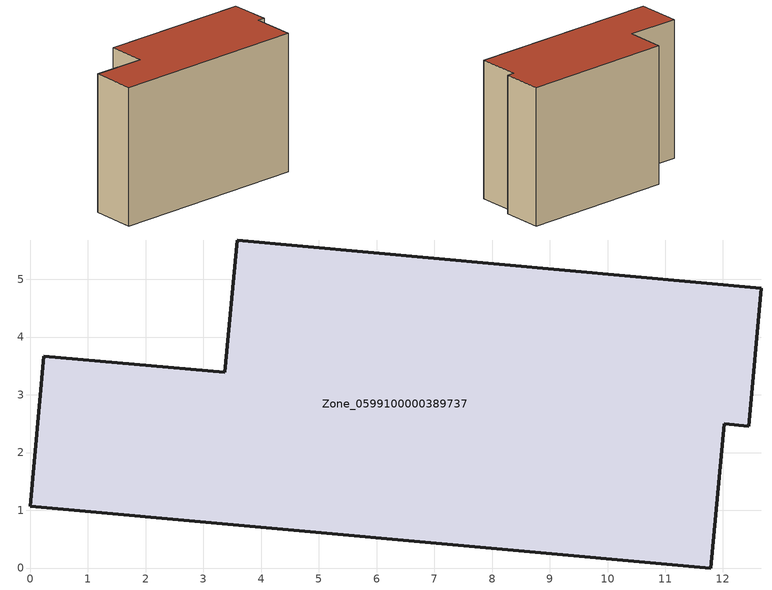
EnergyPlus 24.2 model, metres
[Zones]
Zone_0599100000389737
 floor ground (C_G): 11.79,0 0,1.07 0.23,3.67 3.37,3.39 3.58,5.68 12.66,4.84 12.45,2.46 12.02,2.5 z0
 wall outside (C_F): 3.37,3.39 0.23,3.67 0,1.07 11.79,0 12.02,2.5 12.45,2.46 12.66,4.84 3.58,5.68 3.37,3.39 z0:8.38
 roof outside (C_R): 12.66,4.84 3.58,5.68 3.37,3.39 0.23,3.67 0,1.07 11.79,0 12.02,2.5 12.45,2.46 z8.38
[BUILDING]
Pand.0599100000389737: North Axis=0; Terrain=City; Loads Convergence Tolerance Value=0.04; Temperature Convergence Tolerance Value=0.4; Solar Distribution=FullExterior; Maximum Number of Warmup Days=25; Minimum Number of Warmup Days=1
[Site:Location]
Rotterdam.The.Hague.AP_ZH_NLD Design_Conditions: Latitude=51.96; Longitude=4.45; Time Zone=1; Elevation=-4.5
[SITE:GROUNDTEMPERATURE:BUILDINGSURFACE]
18, 18, 18, 18, 18, 18, 18, 18, 18, 18, 18, 18
[MATERIAL] Thermal Absorptance=0.9; Solar Absorptance=0.7; Visible Absorptance=0.7
Name | Roughness | Thickness | Conductivity | Density | Specific Heat
G.TI.1992-2005 | MediumSmooth | 0.15 | 0.06 | 540 | 1210
F.TI.1992-2005 | Rough | 0.3 | 0.12 | 1920 | 840
R.TI.1992-2005 | MediumRough | 0.2 | 0.08 | 1500 | 1000
[CONSTRUCTION]
C_G: G.TI.1992-2005
C_F: F.TI.1992-2005
C_R: R.TI.1992-2005
[ZONE]
Zone_0599100000389737: Type=1; Multiplier=1; Ceiling Height=Autocalculate; Volume=Autocalculate; Floor Area=autocalculate; Part of Total Floor Area=Yes
[ZONEINFILTRATION:DESIGNFLOWRATE]
Infil_Zone_0599100000389737: Zone or ZoneList or Space or SpaceList=Zone_0599100000389737; Schedule=AlwaysOn; Design Flow Rate Calculation Method=Flow/Area; Flow Rate per Floor Area=0.0015; Constant Term Coefficient=1; Temperature Term Coefficient=0; Velocity Term Coefficient=0; Velocity Squared Term Coefficient=0
[HVACTEMPLATE:ZONE:IDEALLOADSAIRSYSTEM]
Zone_0599100000389737: Maximum Heating Supply Air Temperature=50; Minimum Cooling Supply Air Temperature=13; Maximum Heating Supply Air Humidity Ratio=0.0156; Minimum Cooling Supply Air Humidity Ratio=0.0077; Heating Limit=NoLimit; Cooling Limit=NoLimit; Dehumidification Control Type=ConstantSensibleHeatRatio; Cooling Sensible Heat Ratio=0.7; Dehumidification Setpoint=60; Humidification Control Type=None; Humidification Setpoint=30; Outdoor Air Method=None; Outdoor Air Flow Rate per Person=0.00944; Outdoor Air Flow Rate per Zone Floor Area=0; Outdoor Air Flow Rate per Zone=0; Demand Controlled Ventilation Type=None; Outdoor Air Economizer Type=NoEconomizer; Heat Recovery Type=None; Sensible Heat Recovery Effectiveness=0.7; Latent Heat Recovery Effectiveness=0.65
[ZONECONTROL:THERMOSTAT]
ThermostatControl_Zone_0599100000389737: Zone or ZoneList=Zone_0599100000389737; Control Type Schedule=DualSetpointControlType; Control 1=Thermostat_Zone_0599100000389737; Temperature Difference Between Cutout And Setpoint=0
[THERMOSTATSETPOINT:DUALSETPOINT]
Thermostat_Zone_0599100000389737: Heating Setpoint Temperature Schedule=HeatingSetpoint_Zone_0599100000389737; Cooling Setpoint Temperature Schedule=CoolingSetpoint_Zone_0599100000389737
[SCHEDULE:COMPACT]
HeatingSetpoint_Zone_0599100000389737: Through: 12/31, For: AllDays, Until: 24:00, 21
CoolingSetpoint_Zone_0599100000389737: Through: 12/31, For: AllDays, Until: 24:00, 24
DualSetpointControlType: Through: 12/31, For: AllDays, Until: 24:00, 4
AlwaysOn: Through: 12/31, For: AllDays, Until: 24:00, 1
